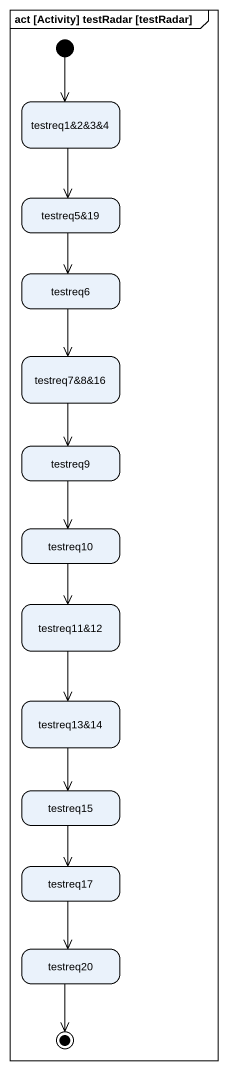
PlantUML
@startuml
mainframe act [Activity] testRadar [testRadar]
hide empty description
state "testreq1&2&3&4" as testreq1_2_3_4
state "testreq5&19" as testreq5_19
state testreq6
state "testreq7&8&16" as testreq7_8_16
state testreq9
state testreq10
state "testreq11&12" as testreq11_12
state "testreq13&14" as testreq13_14
state testreq15
state testreq17
state testreq20
[*] --> testreq1_2_3_4
testreq1_2_3_4 --> testreq5_19
testreq5_19 --> testreq6
testreq6 --> testreq7_8_16
testreq7_8_16 --> testreq9
testreq9 --> testreq10
testreq10 --> testreq11_12
testreq11_12 --> testreq13_14
testreq13_14 --> testreq15
testreq15 --> testreq17
testreq17 --> testreq20
testreq20 --> [*]
@enduml
